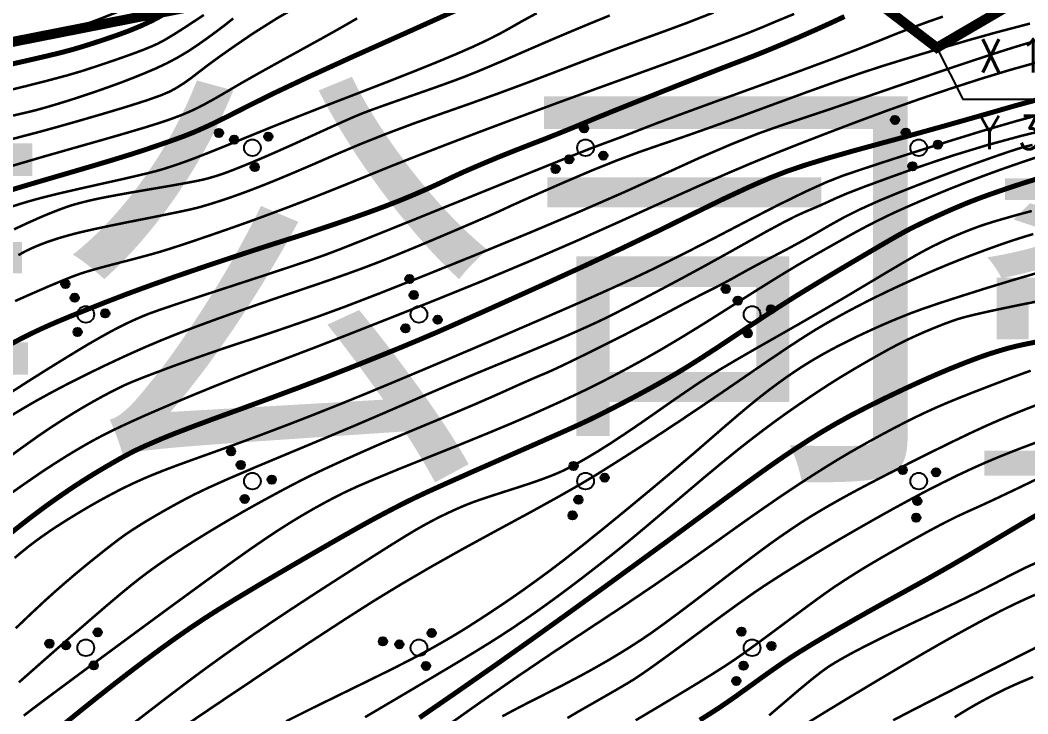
# Model space of a CAD drawing. Extents: x 396500 to 398250, y 1005980 to 1008200.
# Drawn here: x 398096.06 to 398126.31, y 1007977.06 to 1007997.87 of the extents above; entities that cross this region are included whole.
import ezdxf
from ezdxf.enums import TextEntityAlignment as Align

# ---------------------------------------------------------------- set-up
doc = ezdxf.new("R2010")
doc.units = 0
doc.header["$LTSCALE"] = 0.5
doc.layers.get('0').update_dxf_attribs({"linetype": 'CONTINUOUS'})
for name, color, linetype in [('DGX', 2, 'CONTINUOUS'), ('ZBTZ', 3, 'CONTINUOUS'), ('用地红线', 1, 'CONTINUOUS')]:
    doc.layers.add(name, color=color, linetype=linetype)
doc.layers.add('绘图层', color=6, linetype='CONTINUOUS', lineweight=5)
doc.styles.add('HZ', font='rs.shx', dxfattribs={"width": 0.8, "bigfont": 'hztxt.shx'})
doc.styles.add('粗等线体', font='simhei.ttf')

# ---------------------------------------------------------------- blocks, each defined once
blk = doc.blocks.new('*U110')
at = {"linetype": 'Continuous'}
for points in [[(-0.147, 2.402), (-0.077, 1.962), (-0.077, 2.438)], [(-0.077, 2.438), (0, 1.95), (0, 2.45)], [(0, 1.95), (-0.077, 2.438), (-0.077, 1.962)], [(0, 2.45), (0.077, 1.962), (0.077, 2.438)], [(0.077, 1.962), (0, 2.45), (0, 1.95)], [(0.077, 2.438), (0.147, 1.998), (0.147, 2.402)], [(0.147, 1.998), (0.077, 2.438), (0.077, 1.962)], [(-0.25, 2.2), (-0.238, 2.123), (-0.238, 2.277)], [(-0.238, 2.277), (-0.202, 2.053), (-0.202, 2.347)], [(-0.202, 2.053), (-0.238, 2.277), (-0.238, 2.123)], [(-0.202, 2.347), (-0.147, 1.998), (-0.147, 2.402)], [(-0.147, 1.998), (-0.202, 2.347), (-0.202, 2.053)], [(-0.077, 1.962), (-0.147, 2.402), (-0.147, 1.998)], [(0.147, 2.402), (0.202, 2.053), (0.202, 2.347)], [(0.202, 2.053), (0.147, 2.402), (0.147, 1.998)], [(0.202, 2.347), (0.238, 2.123), (0.238, 2.277)], [(0.238, 2.123), (0.202, 2.347), (0.202, 2.053)], [(0.25, 2.2), (0.238, 2.277), (0.238, 2.123)]]:
    blk.add_solid(points, dxfattribs=at)
blk = doc.blocks.new('*U109')
at = {"linetype": 'Continuous'}
for points in [[(-0.25, 1.2), (-0.238, 1.123), (-0.238, 1.277)], [(-0.238, 1.277), (-0.202, 1.053), (-0.202, 1.347)], [(-0.202, 1.053), (-0.238, 1.277), (-0.238, 1.123)], [(-0.202, 1.347), (-0.147, 0.998), (-0.147, 1.402)], [(-0.147, 0.998), (-0.202, 1.347), (-0.202, 1.053)], [(-0.147, 1.402), (-0.077, 0.962), (-0.077, 1.438)], [(-0.077, 0.962), (-0.147, 1.402), (-0.147, 0.998)], [(-0.077, 1.438), (0, 0.95), (0, 1.45)], [(0, 0.95), (-0.077, 1.438), (-0.077, 0.962)], [(0, 1.45), (0.077, 0.962), (0.077, 1.438)], [(0.077, 0.962), (0, 1.45), (0, 0.95)], [(0.077, 1.438), (0.147, 0.998), (0.147, 1.402)], [(0.147, 0.998), (0.077, 1.438), (0.077, 0.962)], [(0.147, 1.402), (0.202, 1.053), (0.202, 1.347)], [(0.202, 1.053), (0.147, 1.402), (0.147, 0.998)], [(0.202, 1.347), (0.238, 1.123), (0.238, 1.277)], [(0.238, 1.123), (0.202, 1.347), (0.202, 1.053)], [(0.25, 1.2), (0.238, 1.277), (0.238, 1.123)]]:
    blk.add_solid(points, dxfattribs=at)
blk = doc.blocks.new('*U108')
at = {"linetype": 'Continuous'}
for points in [[(-1.25, -0.6), (-1.238, -0.677), (-1.238, -0.523)], [(-1.238, -0.523), (-1.202, -0.747), (-1.202, -0.453)], [(-1.202, -0.747), (-1.238, -0.523), (-1.238, -0.677)], [(-1.202, -0.453), (-1.147, -0.802), (-1.147, -0.398)], [(-1.147, -0.802), (-1.202, -0.453), (-1.202, -0.747)], [(-1.147, -0.398), (-1.077, -0.838), (-1.077, -0.362)], [(-1.077, -0.838), (-1.147, -0.398), (-1.147, -0.802)], [(-1.077, -0.362), (-1, -0.85), (-1, -0.35)], [(-1, -0.85), (-1.077, -0.362), (-1.077, -0.838)], [(-1, -0.35), (-0.923, -0.838), (-0.923, -0.362)], [(-0.923, -0.838), (-1, -0.35), (-1, -0.85)], [(-0.923, -0.362), (-0.853, -0.802), (-0.853, -0.398)], [(-0.853, -0.802), (-0.923, -0.362), (-0.923, -0.838)], [(-0.853, -0.398), (-0.798, -0.747), (-0.798, -0.453)], [(-0.798, -0.747), (-0.853, -0.398), (-0.853, -0.802)], [(-0.798, -0.453), (-0.762, -0.677), (-0.762, -0.523)], [(-0.762, -0.677), (-0.798, -0.453), (-0.798, -0.747)], [(-0.75, -0.6), (-0.762, -0.523), (-0.762, -0.677)]]:
    blk.add_solid(points, dxfattribs=at)
blk = doc.blocks.new('*U107')
at = {"linetype": 'Continuous'}
for points in [[(0.75, -0.6), (0.762, -0.677), (0.762, -0.523)], [(0.762, -0.523), (0.798, -0.747), (0.798, -0.453)], [(0.798, -0.747), (0.762, -0.523), (0.762, -0.677)], [(0.798, -0.453), (0.853, -0.802), (0.853, -0.398)], [(0.853, -0.802), (0.798, -0.453), (0.798, -0.747)], [(0.853, -0.398), (0.923, -0.838), (0.923, -0.362)], [(0.923, -0.838), (0.853, -0.398), (0.853, -0.802)], [(0.923, -0.362), (1, -0.85), (1, -0.35)], [(1, -0.85), (0.923, -0.362), (0.923, -0.838)], [(1, -0.35), (1.077, -0.838), (1.077, -0.362)], [(1.077, -0.838), (1, -0.35), (1, -0.85)], [(1.077, -0.362), (1.147, -0.802), (1.147, -0.398)], [(1.147, -0.802), (1.077, -0.362), (1.077, -0.838)], [(1.147, -0.398), (1.202, -0.747), (1.202, -0.453)], [(1.202, -0.747), (1.147, -0.398), (1.147, -0.802)], [(1.202, -0.453), (1.238, -0.677), (1.238, -0.523)], [(1.238, -0.677), (1.202, -0.453), (1.202, -0.747)], [(1.25, -0.6), (1.238, -0.523), (1.238, -0.677)]]:
    blk.add_solid(points, dxfattribs=at)
blk = doc.blocks.new('gc160')
for centre, radius in [((0, 2.2), 0.25), ((0, 1.2), 0.25), ((0, 0), 0.5), ((-1, -0.6), 0.25), ((1, -0.6), 0.25)]:
    blk.add_circle(centre, radius)
at = {"linetype": 'Continuous'}
for name in ['*U110', '*U109', '*U108', '*U107']:
    blk.add_blockref(name, (0, 0), dxfattribs=at)

msp = doc.modelspace()

# ---------------------------------------------------------------- linework, layer by layer
at = {"layer": 'DGX', "color": 3, "linetype": 'Continuous', "lineweight": -2, "const_width": 0.15}
for points in [[(398095.584, 1007992.71), (398096.127, 1007992.874), (398096.769, 1007993.064), (398097.51, 1007993.28), (398098.244, 1007993.495), (398098.867, 1007993.681), (398099.377, 1007993.838), (398099.774, 1007993.966), (398100.109, 1007994.079), (398100.428, 1007994.189), (398100.732, 1007994.296), (398101.02, 1007994.401), (398101.348, 1007994.534), (398101.771, 1007994.725), (398102.287, 1007994.976), (398102.897, 1007995.286), (398103.683, 1007995.676), (398104.729, 1007996.169), (398106.034, 1007996.765), (398107.598, 1007997.464), (398109.201, 1007998.185), (398110.622, 1007998.848), (398111.863, 1007999.453), (398112.923, 1008000)], [(398100.318, 1007998.009), (398100.02, 1007997.85), (398099.695, 1007997.698), (398099.346, 1007997.553), (398098.971, 1007997.415), (398098.596, 1007997.287), (398098.25, 1007997.173), (398097.93, 1007997.073), (398097.638, 1007996.986), (398097.284, 1007996.892), (398096.78, 1007996.771), (398096.127, 1007996.621), (398095.323, 1007996.444)], [(398127.15, 1007995.632), (398125.901, 1007995.291), (398124.822, 1007994.981), (398123.791, 1007994.689), (398122.806, 1007994.416), (398121.868, 1007994.162), (398121.01, 1007993.928), (398120.264, 1007993.714), (398119.632, 1007993.52), (398119.111, 1007993.345), (398118.582, 1007993.14), (398117.922, 1007992.852), (398117.131, 1007992.483), (398116.21, 1007992.032), (398115.199, 1007991.535), (398114.14, 1007991.028), (398113.034, 1007990.51), (398111.88, 1007989.983), (398110.79, 1007989.492), (398109.878, 1007989.082), (398109.142, 1007988.755), (398108.584, 1007988.509), (398108.075, 1007988.292), (398107.487, 1007988.047), (398106.82, 1007987.776), (398106.073, 1007987.479), (398105.274, 1007987.166), (398104.448, 1007986.851), (398103.595, 1007986.534), (398102.715, 1007986.213), (398101.895, 1007985.916), (398101.225, 1007985.667), (398100.703, 1007985.468), (398100.33, 1007985.317), (398100.051, 1007985.197), (398099.809, 1007985.091), (398099.605, 1007984.997), (398099.438, 1007984.916), (398099.273, 1007984.828), (398099.07, 1007984.717), (398098.831, 1007984.581), (398098.556, 1007984.421), (398098.263, 1007984.245), (398097.972, 1007984.064), (398097.683, 1007983.877), (398097.397, 1007983.684), (398097.112, 1007983.486), (398096.83, 1007983.284), (398096.551, 1007983.077), (398096.274, 1007982.867), (398095.997, 1007982.65), (398095.718, 1007982.427)], [(398097.411, 1007976.772), (398097.901, 1007977.17), (398098.395, 1007977.565), (398098.881, 1007977.946), (398099.357, 1007978.313), (398099.823, 1007978.666), (398100.276, 1007979.001), (398100.709, 1007979.313), (398101.123, 1007979.601), (398101.518, 1007979.867), (398101.968, 1007980.156), (398102.548, 1007980.512), (398103.257, 1007980.937), (398104.096, 1007981.429), (398104.931, 1007981.914), (398105.63, 1007982.316), (398106.192, 1007982.634), (398106.617, 1007982.87), (398106.967, 1007983.057), (398107.301, 1007983.232), (398107.619, 1007983.394), (398107.922, 1007983.542), (398108.31, 1007983.724), (398108.881, 1007983.982), (398109.635, 1007984.317), (398110.574, 1007984.729), (398111.507, 1007985.139), (398112.247, 1007985.466), (398112.792, 1007985.711), (398113.142, 1007985.874), (398113.411, 1007986.005), (398113.708, 1007986.155), (398114.035, 1007986.322), (398114.392, 1007986.508), (398114.756, 1007986.702), (398115.104, 1007986.893), (398115.438, 1007987.081), (398115.757, 1007987.266), (398116.095, 1007987.471), (398116.49, 1007987.72), (398116.94, 1007988.012), (398117.445, 1007988.348), (398117.954, 1007988.686), (398118.412, 1007988.988), (398118.819, 1007989.253), (398119.177, 1007989.48), (398119.545, 1007989.709), (398119.987, 1007989.978), (398120.501, 1007990.287), (398121.088, 1007990.635), (398121.654, 1007990.968), (398122.103, 1007991.23), (398122.437, 1007991.421), (398122.655, 1007991.542), (398122.831, 1007991.633), (398123.041, 1007991.736), (398123.286, 1007991.853), (398123.564, 1007991.981), (398123.853, 1007992.112), (398124.129, 1007992.232), (398124.393, 1007992.343), (398124.644, 1007992.444), (398124.904, 1007992.543), (398125.196, 1007992.648), (398125.518, 1007992.76), (398125.871, 1007992.879), (398126.228, 1007992.995), (398126.563, 1007993.099)], [(398126.654, 1007983.066), (398126.31, 1007982.866), (398125.839, 1007982.587), (398125.241, 1007982.231), (398124.586, 1007981.843), (398123.943, 1007981.47), (398123.312, 1007981.112), (398122.694, 1007980.77), (398122.101, 1007980.444), (398121.55, 1007980.137), (398121.039, 1007979.848), (398120.568, 1007979.578), (398120.144, 1007979.33), (398119.773, 1007979.108), (398119.455, 1007978.913), (398119.191, 1007978.744), (398118.942, 1007978.578), (398118.671, 1007978.391), (398118.378, 1007978.184), (398118.064, 1007977.957), (398117.755, 1007977.734), (398117.481, 1007977.538), (398117.24, 1007977.371), (398117.034, 1007977.231), (398116.796, 1007977.078), (398116.465, 1007976.869)]]:
    msp.add_lwpolyline(points, dxfattribs=at)
at = {"layer": 'DGX', "linetype": 'Continuous', "const_width": 0.075}
for points in [[(398107.6, 1008000), (398106.053, 1007999.191), (398104.78, 1007998.5), (398103.782, 1007997.927), (398103.059, 1007997.471), (398102.517, 1007997.101), (398102.062, 1007996.782), (398101.696, 1007996.515), (398101.416, 1007996.3), (398101.186, 1007996.122), (398100.965, 1007995.966), (398100.754, 1007995.834), (398100.553, 1007995.724), (398100.279, 1007995.608), (398099.851, 1007995.457), (398099.266, 1007995.271), (398098.527, 1007995.05), (398097.765, 1007994.829), (398097.114, 1007994.645), (398096.573, 1007994.497), (398096.142, 1007994.385), (398095.753, 1007994.281)], [(398101.579, 1007998.025), (398101.094, 1007997.703), (398100.7, 1007997.451), (398100.397, 1007997.269), (398100.187, 1007997.158), (398100.003, 1007997.076), (398099.779, 1007996.985), (398099.514, 1007996.884), (398099.21, 1007996.775), (398098.885, 1007996.661), (398098.557, 1007996.55), (398098.227, 1007996.441), (398097.894, 1007996.333), (398097.485, 1007996.213), (398096.928, 1007996.064), (398096.224, 1007995.885), (398095.37, 1007995.678)], [(398095.839, 1007992.282), (398096.051, 1007992.35), (398096.279, 1007992.419), (398096.524, 1007992.489), (398096.834, 1007992.57), (398097.259, 1007992.674), (398097.799, 1007992.799), (398098.453, 1007992.946), (398099.096, 1007993.089), (398099.602, 1007993.206), (398099.973, 1007993.295), (398100.207, 1007993.356), (398100.382, 1007993.408), (398100.577, 1007993.47), (398100.79, 1007993.541), (398101.021, 1007993.622), (398101.317, 1007993.732), (398101.722, 1007993.89), (398102.236, 1007994.097), (398102.859, 1007994.352), (398103.573, 1007994.643), (398104.362, 1007994.958), (398105.224, 1007995.296), (398106.161, 1007995.657), (398107.078, 1007996.012), (398107.883, 1007996.329), (398108.577, 1007996.609), (398109.158, 1007996.851), (398109.653, 1007997.068), (398110.089, 1007997.272), (398110.465, 1007997.462), (398110.782, 1007997.638), (398111.122, 1007997.832), (398111.569, 1007998.076)], [(398106.182, 1007997.922), (398105.712, 1007997.651), (398105.13, 1007997.325), (398104.438, 1007996.944), (398103.749, 1007996.565), (398103.176, 1007996.246), (398102.719, 1007995.987), (398102.379, 1007995.788), (398102.105, 1007995.626), (398101.846, 1007995.479), (398101.604, 1007995.346), (398101.378, 1007995.229), (398101.143, 1007995.119), (398100.876, 1007995.008), (398100.576, 1007994.896), (398100.243, 1007994.783), (398099.819, 1007994.651), (398099.244, 1007994.48), (398098.52, 1007994.271), (398097.645, 1007994.023), (398096.701, 1007993.754), (398095.768, 1007993.48)], [(398095.49, 1007984.583), (398096.091, 1007985.023), (398096.587, 1007985.377), (398096.98, 1007985.644), (398097.315, 1007985.86), (398097.639, 1007986.063), (398097.953, 1007986.251), (398098.257, 1007986.426), (398098.542, 1007986.583), (398098.799, 1007986.719), (398099.029, 1007986.835), (398099.231, 1007986.931), (398099.459, 1007987.029), (398099.77, 1007987.153), (398100.163, 1007987.303), (398100.637, 1007987.48), (398101.153, 1007987.666), (398101.67, 1007987.848), (398102.189, 1007988.025), (398102.71, 1007988.198), (398103.247, 1007988.374), (398103.812, 1007988.564), (398104.407, 1007988.768), (398105.031, 1007988.985), (398105.805, 1007989.268), (398106.85, 1007989.67), (398108.165, 1007990.191), (398109.751, 1007990.83), (398111.396, 1007991.506), (398112.889, 1007992.137), (398114.229, 1007992.722), (398115.417, 1007993.262), (398116.471, 1007993.742), (398117.411, 1007994.145), (398118.237, 1007994.473), (398118.95, 1007994.724), (398119.649, 1007994.955), (398120.437, 1007995.219), (398121.313, 1007995.516), (398122.278, 1007995.847), (398123.232, 1007996.173), (398124.075, 1007996.459), (398124.807, 1007996.702), (398125.428, 1007996.905), (398125.991, 1007997.082), (398126.548, 1007997.247)], [(398095.72, 1007983.622), (398096.036, 1007983.845), (398096.325, 1007984.047), (398096.588, 1007984.227), (398096.823, 1007984.385), (398097.043, 1007984.529), (398097.257, 1007984.665), (398097.464, 1007984.795), (398097.665, 1007984.917), (398097.86, 1007985.032), (398098.05, 1007985.142), (398098.235, 1007985.246), (398098.415, 1007985.343), (398098.61, 1007985.445), (398098.842, 1007985.56), (398099.111, 1007985.688), (398099.417, 1007985.83), (398099.777, 1007985.992), (398100.21, 1007986.18), (398100.714, 1007986.395), (398101.292, 1007986.636), (398101.923, 1007986.894), (398102.59, 1007987.16), (398103.294, 1007987.433), (398104.034, 1007987.714), (398104.881, 1007988.036), (398105.907, 1007988.434), (398107.111, 1007988.908), (398108.495, 1007989.457), (398109.952, 1007990.047), (398111.378, 1007990.644), (398112.772, 1007991.247), (398114.135, 1007991.857), (398115.387, 1007992.424), (398116.449, 1007992.899), (398117.321, 1007993.282), (398118.004, 1007993.572), (398118.64, 1007993.833), (398119.372, 1007994.124), (398120.201, 1007994.445), (398121.126, 1007994.797), (398122.091, 1007995.155), (398123.043, 1007995.493), (398123.98, 1007995.81), (398124.902, 1007996.108), (398125.779, 1007996.374), (398126.578, 1007996.597)], [(398095.898, 1007981.734), (398096.109, 1007981.91), (398096.305, 1007982.067), (398096.506, 1007982.221), (398096.714, 1007982.372), (398096.927, 1007982.52), (398097.15, 1007982.669), (398097.388, 1007982.822), (398097.64, 1007982.979), (398097.907, 1007983.14), (398098.179, 1007983.3), (398098.449, 1007983.453), (398098.716, 1007983.598), (398098.98, 1007983.737), (398099.243, 1007983.869), (398099.508, 1007983.995), (398099.775, 1007984.115), (398100.044, 1007984.228), (398100.352, 1007984.351), (398100.734, 1007984.496), (398101.192, 1007984.663), (398101.725, 1007984.854), (398102.307, 1007985.062), (398102.913, 1007985.284), (398103.543, 1007985.519), (398104.198, 1007985.768), (398104.889, 1007986.037), (398105.633, 1007986.333), (398106.427, 1007986.656), (398107.273, 1007987.007), (398108.148, 1007987.374), (398109.03, 1007987.747), (398109.921, 1007988.126), (398110.818, 1007988.511), (398111.657, 1007988.873), (398112.37, 1007989.182), (398112.957, 1007989.438), (398113.417, 1007989.642), (398113.817, 1007989.821), (398114.219, 1007990.005), (398114.625, 1007990.194), (398115.034, 1007990.388), (398115.52, 1007990.627), (398116.159, 1007990.949), (398116.951, 1007991.356), (398117.895, 1007991.848), (398118.839, 1007992.332), (398119.631, 1007992.719), (398120.271, 1007993.009), (398120.757, 1007993.201), (398121.257, 1007993.37), (398121.934, 1007993.593), (398122.789, 1007993.869), (398123.821, 1007994.197), (398124.919, 1007994.536), (398125.97, 1007994.841), (398126.974, 1007995.113)], [(398095.932, 1007979.624), (398096.38, 1007980.052), (398096.768, 1007980.414), (398097.096, 1007980.71), (398097.392, 1007980.969), (398097.688, 1007981.222), (398097.983, 1007981.467), (398098.276, 1007981.705), (398098.552, 1007981.925), (398098.793, 1007982.113), (398099, 1007982.271), (398099.172, 1007982.398), (398099.345, 1007982.517), (398099.551, 1007982.651), (398099.792, 1007982.801), (398100.067, 1007982.965), (398100.362, 1007983.136), (398100.664, 1007983.305), (398100.972, 1007983.472), (398101.286, 1007983.635), (398101.702, 1007983.835), (398102.314, 1007984.108), (398103.122, 1007984.455), (398104.127, 1007984.875), (398105.176, 1007985.313), (398106.118, 1007985.709), (398106.952, 1007986.066), (398107.68, 1007986.382), (398108.356, 1007986.676), (398109.036, 1007986.967), (398109.719, 1007987.254), (398110.406, 1007987.537), (398111.052, 1007987.802), (398111.608, 1007988.033), (398112.077, 1007988.23), (398112.457, 1007988.393), (398112.779, 1007988.534), (398113.073, 1007988.666), (398113.338, 1007988.787), (398113.575, 1007988.899), (398113.851, 1007989.035), (398114.234, 1007989.231), (398114.723, 1007989.485), (398115.319, 1007989.799), (398115.966, 1007990.144), (398116.612, 1007990.494), (398117.255, 1007990.849), (398117.896, 1007991.208), (398118.484, 1007991.536), (398118.969, 1007991.797), (398119.35, 1007991.991), (398119.629, 1007992.118), (398119.858, 1007992.214), (398120.088, 1007992.314), (398120.32, 1007992.419), (398120.554, 1007992.527), (398120.885, 1007992.669), (398121.408, 1007992.871), (398122.123, 1007993.134), (398123.029, 1007993.459), (398124.041, 1007993.8), (398125.074, 1007994.114), (398126.128, 1007994.4), (398127.202, 1007994.659)], [(398096.026, 1007978), (398096.957, 1007978.82), (398097.701, 1007979.472), (398098.256, 1007979.954), (398098.689, 1007980.326), (398099.066, 1007980.644), (398099.387, 1007980.908), (398099.653, 1007981.118), (398099.898, 1007981.304), (398100.161, 1007981.494), (398100.44, 1007981.688), (398100.737, 1007981.887), (398101.047, 1007982.088), (398101.366, 1007982.291), (398101.696, 1007982.494), (398102.036, 1007982.699), (398102.387, 1007982.906), (398102.751, 1007983.116), (398103.128, 1007983.328), (398103.518, 1007983.542), (398103.896, 1007983.746), (398104.239, 1007983.928), (398104.548, 1007984.086), (398104.821, 1007984.221), (398105.101, 1007984.355), (398105.431, 1007984.508), (398105.811, 1007984.681), (398106.24, 1007984.873), (398106.72, 1007985.085), (398107.253, 1007985.314), (398107.84, 1007985.561), (398108.48, 1007985.826), (398109.116, 1007986.09), (398109.692, 1007986.334), (398110.207, 1007986.558), (398110.662, 1007986.761), (398111.052, 1007986.937), (398111.373, 1007987.079), (398111.624, 1007987.188), (398111.807, 1007987.263), (398112.01, 1007987.351), (398112.327, 1007987.499), (398112.755, 1007987.706), (398113.296, 1007987.972), (398113.881, 1007988.264), (398114.438, 1007988.547), (398114.969, 1007988.822), (398115.474, 1007989.088), (398115.925, 1007989.328), (398116.296, 1007989.523), (398116.588, 1007989.674), (398116.799, 1007989.779), (398116.979, 1007989.87), (398117.177, 1007989.973), (398117.394, 1007990.09), (398117.628, 1007990.221), (398117.886, 1007990.364), (398118.173, 1007990.519), (398118.489, 1007990.686), (398118.834, 1007990.865), (398119.199, 1007991.057), (398119.575, 1007991.262), (398119.963, 1007991.48), (398120.361, 1007991.712), (398120.792, 1007991.951), (398121.277, 1007992.193), (398121.817, 1007992.437), (398122.411, 1007992.684), (398123.023, 1007992.925), (398123.618, 1007993.154), (398124.196, 1007993.371), (398124.755, 1007993.575), (398125.26, 1007993.755), (398125.673, 1007993.898), (398125.994, 1007994.003), (398126.223, 1007994.07), (398126.453, 1007994.125)], [(398096.172, 1007977.002), (398096.454, 1007977.218), (398097.062, 1007977.673), (398097.998, 1007978.367), (398099.262, 1007979.299), (398100.566, 1007980.258), (398101.624, 1007981.03), (398102.435, 1007981.617), (398103, 1007982.017), (398103.427, 1007982.309), (398103.824, 1007982.572), (398104.192, 1007982.806), (398104.529, 1007983.01), (398104.85, 1007983.196), (398105.167, 1007983.371), (398105.479, 1007983.537), (398105.787, 1007983.693), (398106.178, 1007983.874), (398106.74, 1007984.115), (398107.471, 1007984.416), (398108.372, 1007984.777), (398109.298, 1007985.147), (398110.103, 1007985.475), (398110.787, 1007985.76), (398111.35, 1007986.003), (398111.833, 1007986.218), (398112.278, 1007986.419), (398112.684, 1007986.607), (398113.051, 1007986.781), (398113.418, 1007986.963), (398113.825, 1007987.172), (398114.273, 1007987.41), (398114.76, 1007987.676), (398115.306, 1007987.987), (398115.93, 1007988.358), (398116.631, 1007988.789), (398117.409, 1007989.281), (398118.176, 1007989.767), (398118.843, 1007990.182), (398119.41, 1007990.525), (398119.877, 1007990.797), (398120.267, 1007991.017), (398120.601, 1007991.205), (398120.88, 1007991.361), (398121.104, 1007991.486), (398121.31, 1007991.597), (398121.532, 1007991.714), (398121.772, 1007991.836), (398122.029, 1007991.963), (398122.322, 1007992.102), (398122.667, 1007992.257), (398123.066, 1007992.431), (398123.518, 1007992.621), (398123.997, 1007992.817), (398124.48, 1007993.006), (398124.965, 1007993.19), (398125.452, 1007993.368), (398125.917, 1007993.531), (398126.333, 1007993.673), (398126.7, 1007993.793)], [(398126.724, 1007990.321), (398125.86, 1007990.069), (398125.031, 1007989.817), (398124.285, 1007989.581), (398123.668, 1007989.381), (398123.179, 1007989.215), (398122.82, 1007989.084), (398122.525, 1007988.967), (398122.227, 1007988.845), (398121.928, 1007988.716), (398121.627, 1007988.581), (398121.326, 1007988.442), (398121.029, 1007988.299), (398120.735, 1007988.152), (398120.445, 1007988.001), (398120.159, 1007987.845), (398119.878, 1007987.683), (398119.604, 1007987.515), (398119.335, 1007987.34), (398119.068, 1007987.157), (398118.801, 1007986.965), (398118.532, 1007986.764), (398118.262, 1007986.554), (398117.966, 1007986.315), (398117.623, 1007986.028), (398117.231, 1007985.693), (398116.79, 1007985.31), (398116.287, 1007984.874), (398115.707, 1007984.381), (398115.05, 1007983.831), (398114.317, 1007983.224), (398113.591, 1007982.63), (398112.955, 1007982.119), (398112.411, 1007981.692), (398111.957, 1007981.347), (398111.554, 1007981.052), (398111.161, 1007980.77), (398110.778, 1007980.503), (398110.405, 1007980.251), (398110.054, 1007980.019), (398109.74, 1007979.815), (398109.461, 1007979.637), (398109.218, 1007979.487), (398108.983, 1007979.347), (398108.729, 1007979.2), (398108.456, 1007979.045), (398108.164, 1007978.884), (398107.787, 1007978.685), (398107.26, 1007978.417), (398106.582, 1007978.082), (398105.754, 1007977.677), (398104.875, 1007977.247), (398104.047, 1007976.834)], [(398106.417, 1007976.957), (398107.341, 1007977.501), (398108.279, 1007978.056), (398109.052, 1007978.516), (398109.661, 1007978.883), (398110.105, 1007979.156), (398110.464, 1007979.383), (398110.816, 1007979.613), (398111.162, 1007979.846), (398111.503, 1007980.081), (398111.844, 1007980.324), (398112.195, 1007980.579), (398112.555, 1007980.847), (398112.925, 1007981.127), (398113.285, 1007981.405), (398113.616, 1007981.663), (398113.919, 1007981.903), (398114.192, 1007982.123), (398114.499, 1007982.377), (398114.901, 1007982.713), (398115.397, 1007983.132), (398115.989, 1007983.634), (398116.594, 1007984.146), (398117.132, 1007984.592), (398117.602, 1007984.974), (398118.006, 1007985.291), (398118.369, 1007985.568), (398118.722, 1007985.83), (398119.064, 1007986.076), (398119.394, 1007986.306), (398119.707, 1007986.519), (398119.994, 1007986.711), (398120.256, 1007986.883), (398120.493, 1007987.034), (398120.729, 1007987.181), (398120.989, 1007987.337), (398121.272, 1007987.504), (398121.579, 1007987.68), (398121.88, 1007987.85), (398122.147, 1007987.998), (398122.381, 1007988.122), (398122.581, 1007988.224), (398122.77, 1007988.315), (398122.97, 1007988.407), (398123.18, 1007988.5), (398123.402, 1007988.594), (398123.623, 1007988.684), (398123.833, 1007988.766), (398124.03, 1007988.838), (398124.215, 1007988.902), (398124.465, 1007988.972), (398124.854, 1007989.066), (398125.382, 1007989.182), (398126.05, 1007989.321), (398126.753, 1007989.461)], [(398108.794, 1007976.636), (398109.891, 1007977.412), (398110.976, 1007978.164), (398112.049, 1007978.89), (398113.111, 1007979.592), (398114.138, 1007980.269), (398115.104, 1007980.921), (398116.011, 1007981.547), (398116.858, 1007982.148), (398117.629, 1007982.7), (398118.308, 1007983.178), (398118.894, 1007983.582), (398119.389, 1007983.912), (398119.822, 1007984.193), (398120.226, 1007984.449), (398120.6, 1007984.679), (398120.946, 1007984.884), (398121.278, 1007985.074), (398121.613, 1007985.262), (398121.951, 1007985.446), (398122.291, 1007985.627), (398122.626, 1007985.8), (398122.945, 1007985.959), (398123.249, 1007986.104), (398123.539, 1007986.236), (398123.853, 1007986.372), (398124.232, 1007986.528), (398124.677, 1007986.704), (398125.187, 1007986.901), (398125.683, 1007987.09), (398126.087, 1007987.24), (398126.398, 1007987.352)], [(398110.539, 1007976.983), (398110.873, 1007977.163), (398111.297, 1007977.383), (398111.813, 1007977.644), (398112.351, 1007977.917), (398112.844, 1007978.176), (398113.291, 1007978.42), (398113.693, 1007978.65), (398114.061, 1007978.87), (398114.403, 1007979.082), (398114.719, 1007979.287), (398115.011, 1007979.486), (398115.337, 1007979.719), (398115.759, 1007980.03), (398116.275, 1007980.418), (398116.886, 1007980.884), (398117.49, 1007981.345), (398117.985, 1007981.719), (398118.371, 1007982.007), (398118.647, 1007982.208), (398118.868, 1007982.364), (398119.086, 1007982.514), (398119.302, 1007982.66), (398119.515, 1007982.801), (398119.746, 1007982.948), (398120.015, 1007983.111), (398120.322, 1007983.291), (398120.668, 1007983.487), (398121.078, 1007983.712), (398121.579, 1007983.977), (398122.17, 1007984.282), (398122.851, 1007984.627), (398123.535, 1007984.968), (398124.135, 1007985.262), (398124.651, 1007985.509), (398125.084, 1007985.708), (398125.483, 1007985.882), (398125.899, 1007986.056), (398126.332, 1007986.229), (398126.783, 1007986.402)], [(398114.539, 1007976.863), (398115.128, 1007977.212), (398115.744, 1007977.58), (398116.325, 1007977.931), (398116.808, 1007978.228), (398117.192, 1007978.472), (398117.479, 1007978.661), (398117.755, 1007978.854), (398118.106, 1007979.107), (398118.534, 1007979.421), (398119.037, 1007979.795), (398119.535, 1007980.165), (398119.944, 1007980.466), (398120.266, 1007980.698), (398120.499, 1007980.86), (398120.695, 1007980.989), (398120.901, 1007981.123), (398121.117, 1007981.26), (398121.345, 1007981.402), (398121.615, 1007981.564), (398121.959, 1007981.765), (398122.376, 1007982.004), (398122.868, 1007982.281), (398123.37, 1007982.557), (398123.816, 1007982.793), (398124.208, 1007982.988), (398124.545, 1007983.143), (398124.908, 1007983.305), (398125.377, 1007983.523), (398125.951, 1007983.795), (398126.632, 1007984.123)], [(398126.834, 1007981.711), (398126.22, 1007981.433), (398125.735, 1007981.189), (398125.279, 1007980.95), (398124.751, 1007980.684), (398124.151, 1007980.393), (398123.479, 1007980.076), (398122.817, 1007979.764), (398122.245, 1007979.491), (398121.764, 1007979.256), (398121.374, 1007979.059), (398121.051, 1007978.89), (398120.769, 1007978.735), (398120.529, 1007978.596), (398120.331, 1007978.473), (398120.114, 1007978.318), (398119.82, 1007978.087), (398119.448, 1007977.78), (398118.999, 1007977.396), (398118.549, 1007977.012)], [(398126.526, 1007980.628), (398126.265, 1007980.512), (398126.002, 1007980.39), (398125.738, 1007980.263), (398125.472, 1007980.131), (398125.189, 1007979.985), (398124.872, 1007979.818), (398124.522, 1007979.628), (398124.138, 1007979.417), (398123.69, 1007979.165), (398123.147, 1007978.853), (398122.511, 1007978.48), (398121.78, 1007978.047), (398121.01, 1007977.586), (398120.258, 1007977.129), (398119.523, 1007976.677)], [(398126.786, 1007979.159), (398125.98, 1007978.755), (398125.022, 1007978.272), (398124.075, 1007977.792), (398123.3, 1007977.397), (398122.698, 1007977.088), (398122.269, 1007976.864)], [(398126.471, 1007978.164), (398126.163, 1007978.035), (398125.905, 1007977.923), (398125.697, 1007977.828), (398125.512, 1007977.739), (398125.323, 1007977.644), (398125.131, 1007977.544), (398124.934, 1007977.438), (398124.733, 1007977.326), (398124.53, 1007977.209), (398124.324, 1007977.085), (398124.115, 1007976.955)]]:
    msp.add_lwpolyline(points, dxfattribs=at)
at = {"layer": 'DGX', "linetype": 'Continuous', "const_width": 0.075, "flags": 128}
for points in [[(398095.882, 1007997.208), (398096.296, 1007997.275), (398096.642, 1007997.344), (398096.95, 1007997.417), (398097.249, 1007997.496), (398097.541, 1007997.581), (398097.824, 1007997.672), (398098.132, 1007997.782), (398098.498, 1007997.92), (398098.921, 1007998.088), (398099.402, 1007998.284), (398099.886, 1007998.491), (398100.317, 1007998.689), (398100.696, 1007998.879), (398101.021, 1007999.061), (398101.338, 1007999.253), (398101.692, 1007999.473), (398102.081, 1007999.722), (398102.507, 1008000)], [(398113.764, 1007998.008), (398113.158, 1007997.761), (398112.54, 1007997.503), (398111.908, 1007997.235), (398111.264, 1007996.956), (398110.662, 1007996.694), (398110.158, 1007996.479), (398109.753, 1007996.31), (398109.447, 1007996.187), (398109.15, 1007996.075), (398108.775, 1007995.938), (398108.321, 1007995.777), (398107.788, 1007995.591), (398107.266, 1007995.408), (398106.844, 1007995.259), (398106.523, 1007995.142), (398106.302, 1007995.057), (398106.082, 1007994.965), (398105.763, 1007994.825), (398105.346, 1007994.637), (398104.83, 1007994.402), (398104.295, 1007994.157), (398103.818, 1007993.944), (398103.4, 1007993.761), (398103.041, 1007993.609), (398102.735, 1007993.484), (398102.48, 1007993.382), (398102.275, 1007993.304), (398102.119, 1007993.248), (398101.988, 1007993.205), (398101.853, 1007993.164), (398101.717, 1007993.125), (398101.577, 1007993.089), (398101.374, 1007993.045), (398101.045, 1007992.982), (398100.59, 1007992.901), (398100.01, 1007992.802), (398099.418, 1007992.701), (398098.929, 1007992.613), (398098.544, 1007992.54), (398098.261, 1007992.481), (398098.043, 1007992.43), (398097.852, 1007992.382), (398097.687, 1007992.336), (398097.55, 1007992.294), (398097.414, 1007992.247), (398097.257, 1007992.189), (398097.078, 1007992.12), (398096.878, 1007992.04), (398096.626, 1007991.933), (398096.293, 1007991.784), (398095.88, 1007991.592)], [(398119.299, 1007998.054), (398118.754, 1007997.83), (398118.346, 1007997.657), (398117.87, 1007997.464), (398117.12, 1007997.179), (398116.097, 1007996.801), (398114.799, 1007996.331), (398113.415, 1007995.831), (398112.131, 1007995.362), (398110.946, 1007994.924), (398109.861, 1007994.517), (398108.874, 1007994.141), (398107.98, 1007993.795), (398107.181, 1007993.48), (398106.476, 1007993.194), (398105.831, 1007992.931), (398105.211, 1007992.683), (398104.617, 1007992.45), (398104.049, 1007992.233), (398103.493, 1007992.025), (398102.937, 1007991.822), (398102.381, 1007991.625), (398101.825, 1007991.432), (398101.311, 1007991.257), (398100.879, 1007991.113), (398100.531, 1007991.001), (398100.266, 1007990.919), (398100.021, 1007990.849), (398099.734, 1007990.771), (398099.404, 1007990.683), (398099.032, 1007990.587), (398098.666, 1007990.492), (398098.352, 1007990.407), (398098.091, 1007990.331), (398097.883, 1007990.266), (398097.655, 1007990.183), (398097.337, 1007990.056), (398096.928, 1007989.885), (398096.428, 1007989.668), (398095.912, 1007989.44)], [(398116.881, 1007998.098), (398116.084, 1007997.786), (398115.35, 1007997.515), (398114.626, 1007997.253), (398113.859, 1007996.971), (398113.05, 1007996.666), (398112.199, 1007996.339), (398111.328, 1007996.006), (398110.456, 1007995.683), (398109.584, 1007995.368), (398108.712, 1007995.063), (398107.859, 1007994.761), (398107.044, 1007994.454), (398106.266, 1007994.144), (398105.525, 1007993.831), (398104.85, 1007993.537), (398104.268, 1007993.288), (398103.778, 1007993.083), (398103.381, 1007992.923), (398103.043, 1007992.792), (398102.73, 1007992.675), (398102.441, 1007992.571), (398102.177, 1007992.481), (398101.936, 1007992.403), (398101.72, 1007992.336), (398101.528, 1007992.279), (398101.36, 1007992.233), (398101.146, 1007992.183), (398100.816, 1007992.112), (398100.371, 1007992.021), (398099.81, 1007991.909), (398099.234, 1007991.795), (398098.743, 1007991.695), (398098.337, 1007991.609), (398098.015, 1007991.537), (398097.747, 1007991.473), (398097.499, 1007991.407), (398097.272, 1007991.342), (398097.064, 1007991.276), (398096.873, 1007991.21), (398096.694, 1007991.143), (398096.526, 1007991.075), (398096.371, 1007991.006), (398096.206, 1007990.925), (398096.011, 1007990.819)], [(398123.762, 1007997.974), (398123.33, 1007997.824), (398122.869, 1007997.654), (398122.379, 1007997.464), (398121.861, 1007997.255), (398121.227, 1007997.003), (398120.394, 1007996.685), (398119.36, 1007996.302), (398118.125, 1007995.854), (398116.914, 1007995.416), (398115.95, 1007995.063), (398115.232, 1007994.797), (398114.761, 1007994.615), (398114.427, 1007994.484), (398114.117, 1007994.364), (398113.833, 1007994.258), (398113.574, 1007994.164), (398113.132, 1007993.996), (398112.297, 1007993.664), (398111.069, 1007993.17), (398109.448, 1007992.514), (398107.819, 1007991.855), (398106.57, 1007991.353), (398105.7, 1007991.008), (398105.208, 1007990.821), (398104.808, 1007990.682), (398104.215, 1007990.482), (398103.428, 1007990.222), (398102.447, 1007989.902), (398101.481, 1007989.587), (398100.738, 1007989.341), (398100.22, 1007989.165), (398099.925, 1007989.059), (398099.74, 1007988.984), (398099.55, 1007988.902), (398099.355, 1007988.813), (398099.155, 1007988.717), (398098.94, 1007988.608), (398098.7, 1007988.48), (398098.436, 1007988.332), (398098.147, 1007988.166), (398097.809, 1007987.964), (398097.397, 1007987.713), (398096.911, 1007987.413), (398096.352, 1007987.062), (398095.719, 1007986.656)], [(398126.376, 1007997.765), (398125.38, 1007997.504), (398124.546, 1007997.271), (398123.82, 1007997.058), (398123.147, 1007996.858), (398122.526, 1007996.67), (398121.959, 1007996.494), (398121.346, 1007996.295), (398120.591, 1007996.034), (398119.693, 1007995.713), (398118.652, 1007995.332), (398117.604, 1007994.946), (398116.685, 1007994.615), (398115.895, 1007994.338), (398115.235, 1007994.114), (398114.614, 1007993.899), (398113.947, 1007993.648), (398113.231, 1007993.36), (398112.468, 1007993.035), (398111.763, 1007992.726), (398111.219, 1007992.487), (398110.838, 1007992.316), (398110.619, 1007992.214), (398110.399, 1007992.112), (398110.013, 1007991.943), (398109.462, 1007991.705), (398108.744, 1007991.399), (398107.994, 1007991.083), (398107.343, 1007990.815), (398106.792, 1007990.595), (398106.34, 1007990.423), (398105.913, 1007990.268), (398105.432, 1007990.098), (398104.9, 1007989.915), (398104.315, 1007989.718), (398103.704, 1007989.511), (398103.095, 1007989.301), (398102.487, 1007989.087), (398101.879, 1007988.869), (398101.297, 1007988.654), (398100.764, 1007988.45), (398100.281, 1007988.255), (398099.846, 1007988.071), (398099.432, 1007987.888), (398099.012, 1007987.696), (398098.585, 1007987.495), (398098.153, 1007987.286), (398097.724, 1007987.073), (398097.309, 1007986.86), (398096.909, 1007986.647), (398096.524, 1007986.434), (398096.162, 1007986.225), (398095.833, 1007986.026)], [(398095.851, 1007995.005), (398096.178, 1007995.08), (398096.422, 1007995.138), (398096.636, 1007995.194), (398096.877, 1007995.262), (398097.145, 1007995.341), (398097.439, 1007995.431), (398097.753, 1007995.531), (398098.081, 1007995.639), (398098.421, 1007995.755), (398098.774, 1007995.88), (398099.13, 1007996.01), (398099.476, 1007996.144), (398099.812, 1007996.28), (398100.14, 1007996.42), (398100.459, 1007996.569), (398100.773, 1007996.735), (398101.081, 1007996.917), (398101.382, 1007997.115), (398101.673, 1007997.32), (398101.95, 1007997.523), (398102.213, 1007997.722), (398102.461, 1007997.919)], [(398126.429, 1007992.142), (398126.016, 1007992.032), (398125.645, 1007991.927), (398125.331, 1007991.836), (398125.075, 1007991.756), (398124.876, 1007991.69), (398124.699, 1007991.625), (398124.51, 1007991.552), (398124.307, 1007991.47), (398124.092, 1007991.379), (398123.871, 1007991.281), (398123.653, 1007991.179), (398123.437, 1007991.074), (398123.224, 1007990.963), (398122.958, 1007990.816), (398122.582, 1007990.6), (398122.097, 1007990.314), (398121.504, 1007989.96), (398120.845, 1007989.567), (398120.165, 1007989.168), (398119.463, 1007988.763), (398118.74, 1007988.351), (398118.064, 1007987.967), (398117.506, 1007987.644), (398117.065, 1007987.383), (398116.741, 1007987.183), (398116.443, 1007986.988), (398116.08, 1007986.743), (398115.65, 1007986.447), (398115.154, 1007986.101), (398114.649, 1007985.749), (398114.191, 1007985.439), (398113.781, 1007985.169), (398113.417, 1007984.94), (398113.093, 1007984.745), (398112.797, 1007984.576), (398112.532, 1007984.435), (398112.296, 1007984.321), (398112.044, 1007984.214), (398111.731, 1007984.095), (398111.355, 1007983.964), (398110.918, 1007983.822), (398110.488, 1007983.685), (398110.136, 1007983.57), (398109.862, 1007983.478), (398109.665, 1007983.409), (398109.496, 1007983.344), (398109.309, 1007983.266), (398109.103, 1007983.175), (398108.878, 1007983.071), (398108.64, 1007982.956), (398108.399, 1007982.831), (398108.153, 1007982.697), (398107.903, 1007982.554), (398107.577, 1007982.357), (398107.103, 1007982.062), (398106.482, 1007981.669), (398105.714, 1007981.179), (398104.914, 1007980.664), (398104.201, 1007980.197), (398103.573, 1007979.779), (398103.031, 1007979.41), (398102.55, 1007979.074), (398102.103, 1007978.758), (398101.691, 1007978.461), (398101.314, 1007978.183), (398100.925, 1007977.891), (398100.48, 1007977.554), (398099.978, 1007977.169), (398099.42, 1007976.738)], [(398126.476, 1007991.451), (398126.208, 1007991.371), (398125.917, 1007991.279), (398125.604, 1007991.174), (398125.268, 1007991.055), (398124.923, 1007990.929), (398124.584, 1007990.802), (398124.252, 1007990.672), (398123.926, 1007990.541), (398123.6, 1007990.405), (398123.268, 1007990.263), (398122.929, 1007990.114), (398122.585, 1007989.959), (398122.239, 1007989.798), (398121.896, 1007989.633), (398121.554, 1007989.464), (398121.215, 1007989.291), (398120.882, 1007989.115), (398120.559, 1007988.938), (398120.245, 1007988.761), (398119.942, 1007988.582), (398119.588, 1007988.361), (398119.123, 1007988.057), (398118.547, 1007987.67), (398117.861, 1007987.199), (398117.14, 1007986.704), (398116.465, 1007986.246), (398115.833, 1007985.823), (398115.246, 1007985.436), (398114.702, 1007985.082), (398114.2, 1007984.759), (398113.739, 1007984.468), (398113.321, 1007984.207), (398112.838, 1007983.919), (398112.184, 1007983.548), (398111.359, 1007983.093), (398110.363, 1007982.555), (398109.323, 1007981.988), (398108.365, 1007981.449), (398107.49, 1007980.938), (398106.697, 1007980.455), (398105.842, 1007979.911), (398104.78, 1007979.219), (398103.51, 1007978.378), (398102.034, 1007977.389), (398100.617, 1007976.432)], [(398126.772, 1007985.276), (398126.326, 1007985.11), (398125.894, 1007984.945), (398125.477, 1007984.779), (398125.061, 1007984.604), (398124.633, 1007984.414), (398124.191, 1007984.207), (398123.737, 1007983.983), (398123.265, 1007983.742), (398122.767, 1007983.478), (398122.245, 1007983.194), (398121.698, 1007982.889), (398121.157, 1007982.58), (398120.653, 1007982.289), (398120.188, 1007982.013), (398119.76, 1007981.754), (398119.368, 1007981.512), (398119.008, 1007981.288), (398118.683, 1007981.081), (398118.39, 1007980.891), (398118.055, 1007980.664), (398117.603, 1007980.344), (398117.034, 1007979.931), (398116.347, 1007979.425), (398115.672, 1007978.927), (398115.139, 1007978.54), (398114.747, 1007978.264), (398114.496, 1007978.097), (398114.285, 1007977.969), (398114.01, 1007977.807), (398113.671, 1007977.612), (398113.269, 1007977.382), (398112.857, 1007977.147), (398112.491, 1007976.932)]]:
    msp.add_lwpolyline(points, dxfattribs=at)
at = {"layer": 'DGX', "color": 3, "linetype": 'Continuous', "lineweight": -2, "const_width": 0.15, "flags": 128}
for points in [[(398120.809, 1007997.976), (398120.401, 1007997.785), (398119.951, 1007997.581), (398119.461, 1007997.365), (398118.968, 1007997.155), (398118.513, 1007996.966), (398118.096, 1007996.798), (398117.716, 1007996.652), (398117.297, 1007996.493), (398116.761, 1007996.285), (398116.108, 1007996.03), (398115.339, 1007995.726), (398114.567, 1007995.42), (398113.908, 1007995.156), (398113.36, 1007994.934), (398112.925, 1007994.753), (398112.549, 1007994.598), (398112.182, 1007994.449), (398111.823, 1007994.307), (398111.471, 1007994.172), (398111.123, 1007994.037), (398110.771, 1007993.899), (398110.415, 1007993.755), (398110.057, 1007993.606), (398109.715, 1007993.461), (398109.409, 1007993.328), (398109.14, 1007993.205), (398108.907, 1007993.095), (398108.678, 1007992.985), (398108.417, 1007992.865), (398108.125, 1007992.736), (398107.803, 1007992.597), (398107.44, 1007992.448), (398107.028, 1007992.288), (398106.566, 1007992.117), (398106.054, 1007991.936), (398105.532, 1007991.756), (398105.036, 1007991.59), (398104.567, 1007991.437), (398104.125, 1007991.297), (398103.645, 1007991.146), (398103.059, 1007990.957), (398102.369, 1007990.73), (398101.575, 1007990.465), (398100.756, 1007990.186), (398099.992, 1007989.917), (398099.283, 1007989.657), (398098.63, 1007989.406), (398098.055, 1007989.178), (398097.583, 1007988.988), (398097.212, 1007988.834), (398096.943, 1007988.718), (398096.732, 1007988.623), (398096.535, 1007988.531), (398096.352, 1007988.443), (398096.182, 1007988.359), (398096.01, 1007988.27), (398095.819, 1007988.169)], [(398126.59, 1007988.218), (398126.303, 1007988.161), (398126.069, 1007988.111), (398125.887, 1007988.068), (398125.724, 1007988.026), (398125.549, 1007987.976), (398125.362, 1007987.92), (398125.163, 1007987.858), (398124.936, 1007987.78), (398124.663, 1007987.68), (398124.346, 1007987.558), (398123.984, 1007987.413), (398123.575, 1007987.241), (398123.116, 1007987.039), (398122.607, 1007986.805), (398122.05, 1007986.539), (398121.494, 1007986.265), (398120.992, 1007986.005), (398120.544, 1007985.759), (398120.149, 1007985.527), (398119.785, 1007985.301), (398119.428, 1007985.071), (398119.076, 1007984.838), (398118.731, 1007984.602), (398118.327, 1007984.316), (398117.797, 1007983.933), (398117.141, 1007983.454), (398116.36, 1007982.879), (398115.485, 1007982.234), (398114.546, 1007981.548), (398113.545, 1007980.82), (398112.481, 1007980.051), (398111.382, 1007979.263), (398110.278, 1007978.483), (398109.167, 1007977.709), (398108.051, 1007976.941)]]:
    msp.add_lwpolyline(points, dxfattribs=at)
at = {"layer": '用地红线', "linetype": 'Continuous', "const_width": 0.3, "flags": 128}
msp.add_lwpolyline([(398194.596, 1008040.96), (398203.34, 1008029.936), (398203.726, 1008028.512), (398203.335, 1008026.495), (398201.788, 1008021.146), (398199.822, 1008019.316), (398188.449, 1008013.55), (398184.589, 1008013.008), (398180.191, 1008014.033), (398174.218, 1008018.658), (398174.212, 1008027.162), (398166.904, 1008022.356), (398123.58, 1007997.04), (398117.715, 1008001.526), (398053.508, 1007988.875), (398017.747, 1007957.596), (397994.886, 1007951.334), (397985.99, 1007958.873), (398036.822, 1008019.633), (398116.107, 1008119.268)], dxfattribs=at)
at = {"layer": '用地红线', "linetype": 'Continuous', "flags": 128}
msp.add_lwpolyline([(398123.58, 1007997.04), (398124.356, 1007995.498), (398134.69, 1007995.498)], dxfattribs=at)

# ---------------------------------------------------------------- block references
at = {"layer": 'ZBTZ', "linetype": 'Continuous', "yscale": 0.5}
for p, xscale, rotation in [((398123.036, 1007994.039), 0.500000000026253, 40.39796136520663), ((398103.036, 1007994.039), 0.4999999999795349, 66.12872707488565), ((398113.036, 1007994.039), 0.5000000000165694, 125.1985229016706), ((398098.036, 1007989.039), 0.4999999999894426, 33.77300333022274), ((398108.036, 1007989.039), 0.4999999999817951, 15.07370220199015), ((398118.036, 1007989.039), 0.5000000000129099, 45.97918637986376), ((398103.036, 1007984.039), 0.5000000000402121, 35.61326945191713), ((398113.036, 1007984.039), 0.4999999999972556, 159.2187261550266), ((398123.036, 1007984.039), 0.5000000000087659, 176.1272011487351), ((398098.036, 1007979.039), 0.5000000000093456, 83.37229529685115), ((398108.036, 1007979.039), 0.5000000000159862, 80.07080294248357), ((398118.036, 1007979.039), 0.499999999996683, 154.4560075725338)]:
    msp.add_blockref('gc160', p, dxfattribs=dict(at, xscale=xscale, rotation=rotation))

# ---------------------------------------------------------------- texts
at = {"layer": '用地红线', "linetype": 'Continuous', "style": 'HZ', "width": 0.8}
msp.add_text('X 1007997.040', height=1, dxfattribs=at).set_placement((398124.856, 1007995.998), align=Align.BOTTOM_LEFT)
msp.add_text('Y 398123.580', height=1, dxfattribs=at).set_placement((398124.856, 1007994.998), align=Align.TOP_LEFT)
at = {"layer": '绘图层', "color": 1, "linetype": 'Continuous', "style": '粗等线体'}
msp.add_text('珠海市香洲东坑股份合作公司叠加图8', height=10, dxfattribs=at).set_placement((398059.433, 1007990.193), align=Align.MIDDLE)

doc.saveas('drawing.dxf')
